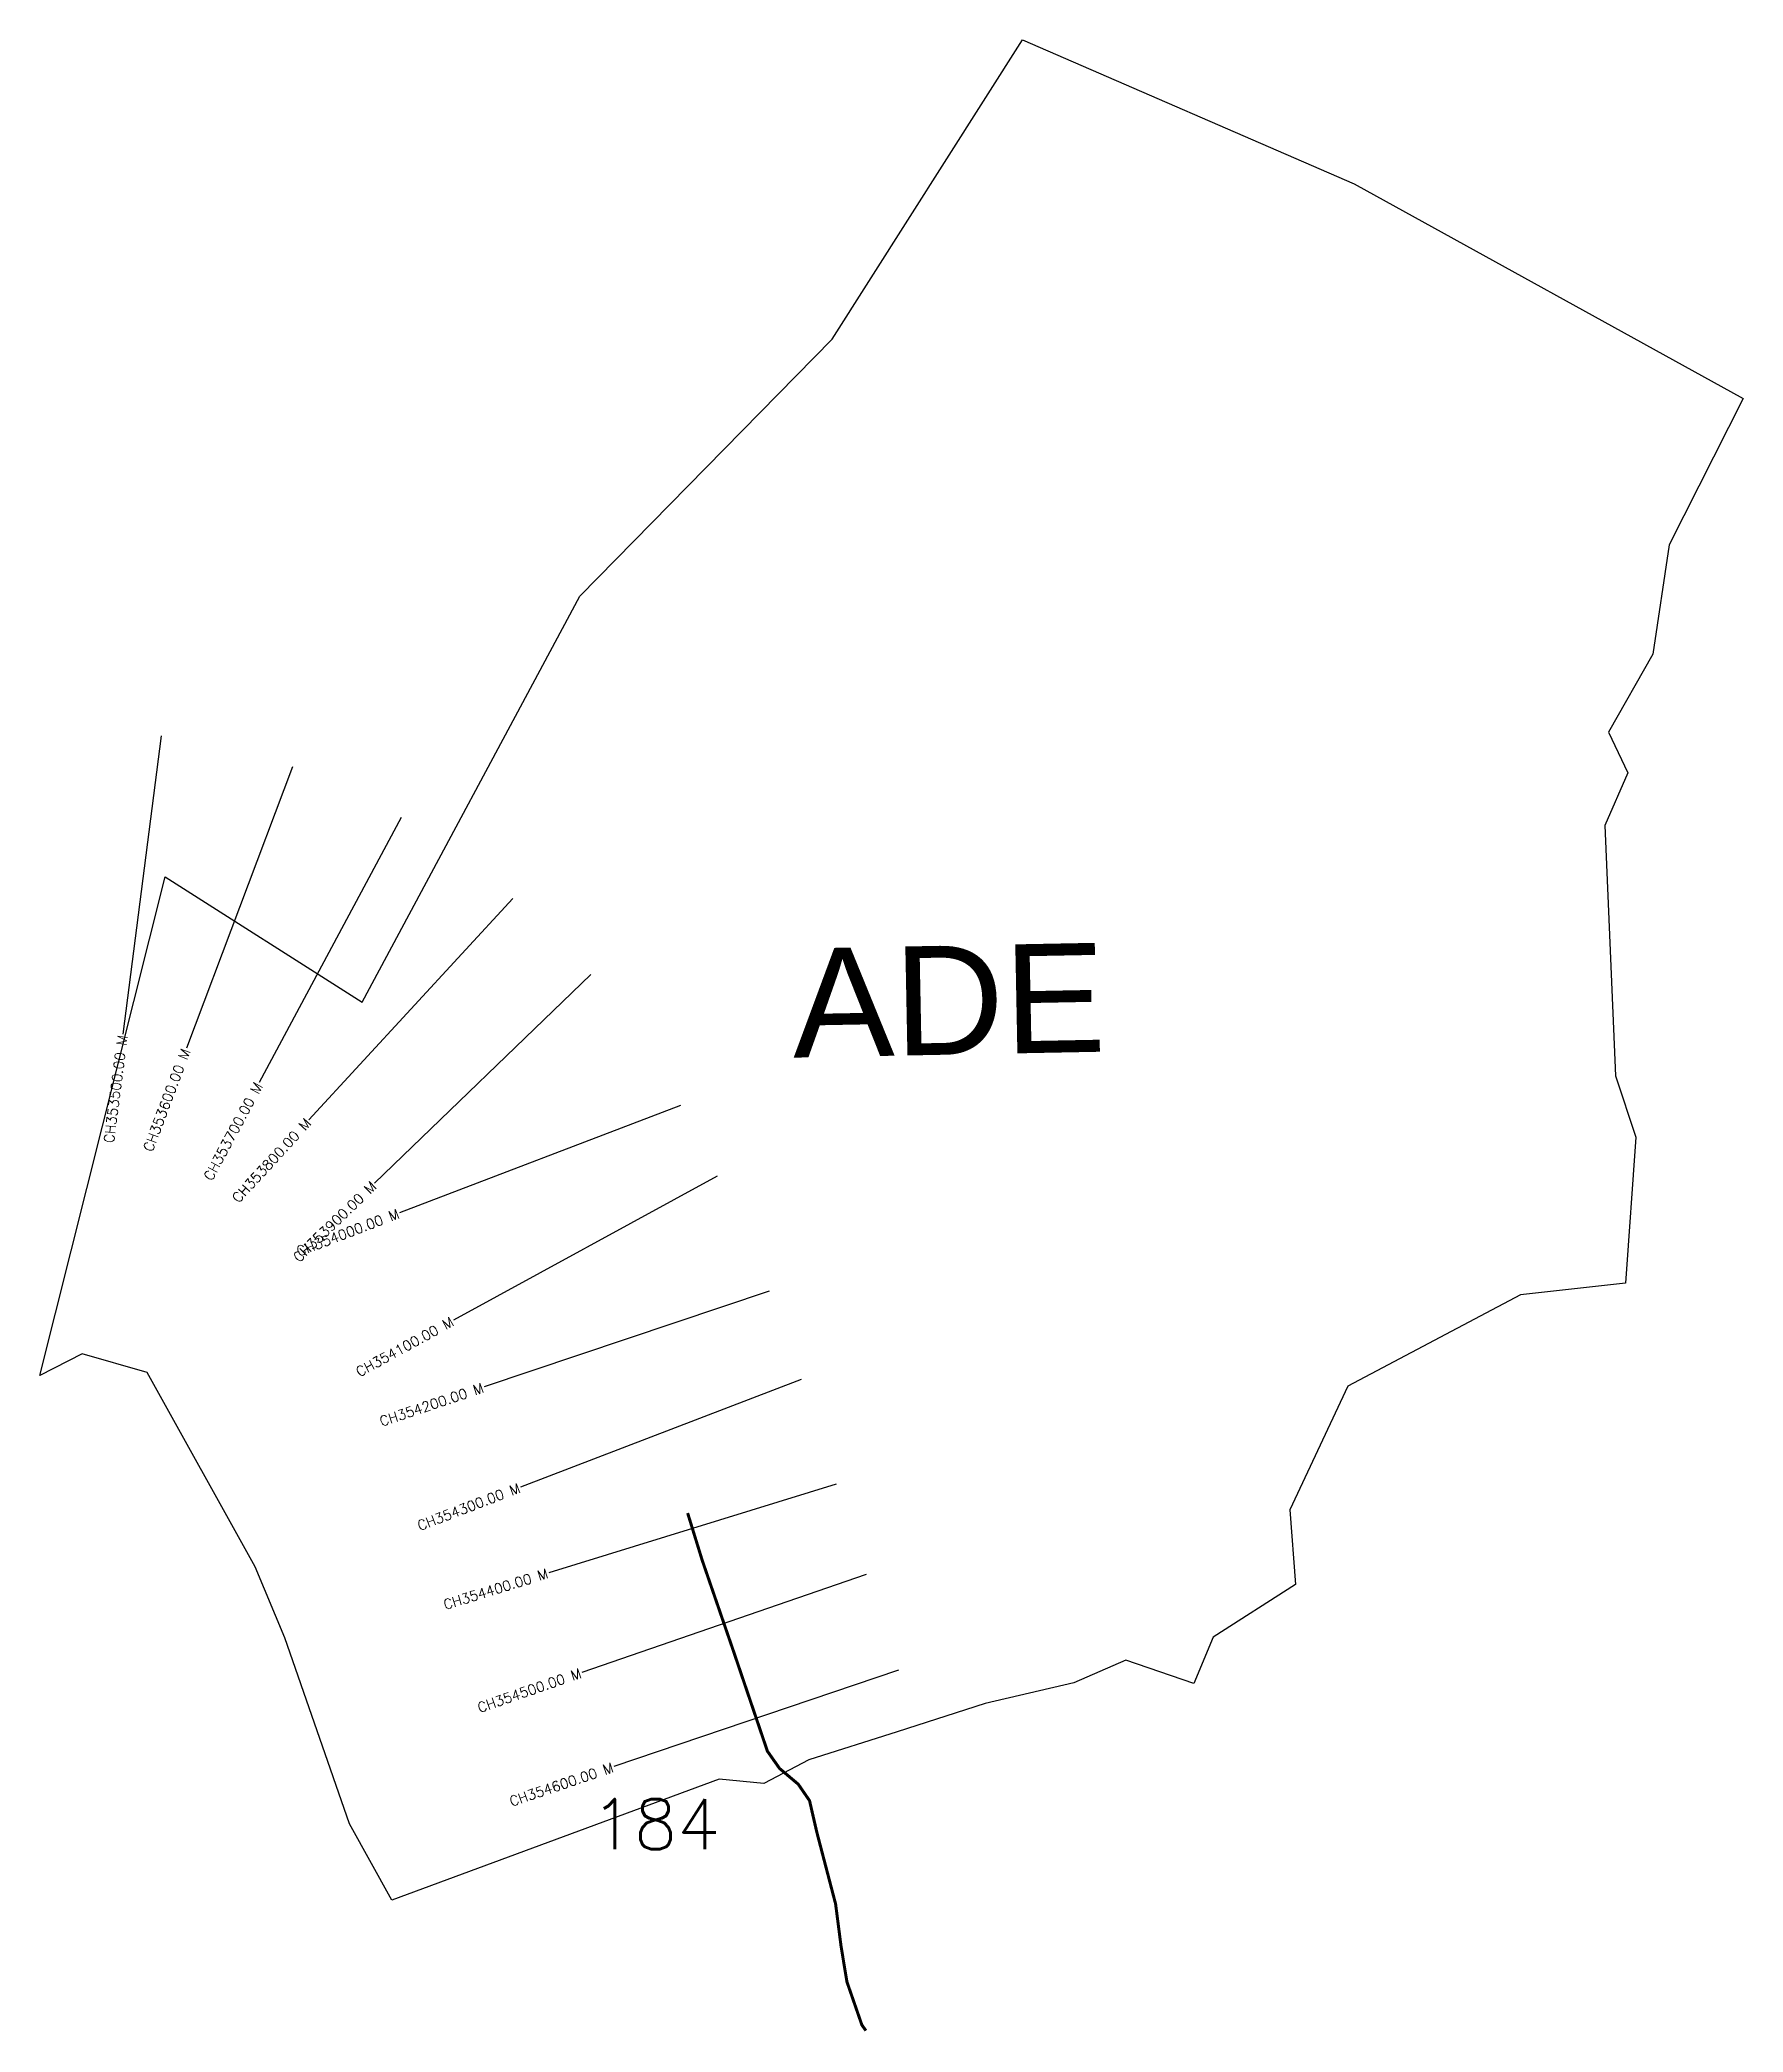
# Model space of a CAD drawing. Header units: metres. Extents: x 295202 to 296901, y 1978040 to 1980028.
import ezdxf
from ezdxf.enums import TextEntityAlignment as Align

# ---------------------------------------------------------------- set-up
doc = ezdxf.new("R2010")
doc.units = ezdxf.units.M
doc.header["$MEASUREMENT"] = 0
for name, color, linetype in [('ARTIFICIALLY PROTECTED', 4, 'Continuous'), ('CS', 134, 'Continuous'), ('CSMark', 6, 'Continuous'), ('VILLAGE NAME', 250, 'Continuous')]:
    doc.layers.add(name, color=color, linetype=linetype)
doc.styles.get("Standard").update_dxf_attribs({"font": 'simplex.shx'})

msp = doc.modelspace()

# ---------------------------------------------------------------- linework, layer by layer
at = {"color": 6, "flags": 128}
for points in [[(296827.2, 1979524.1), (296810.8, 1979415.2), (296766.8, 1979337.3), (296786, 1979296.8), (296763, 1979244), (296773.8, 1978994.2), (296793.9, 1978933), (296783.6, 1978787.6), (296678.8, 1978775.7), (296506.6, 1978684.8), (296448.9, 1978561.4), (296454.6, 1978486.8), (296372.2, 1978434.2), (296353.1, 1978388), (296285.3, 1978411.2), (296233.2, 1978388.8), (296144.9, 1978368.1), (296057, 1978340), (295969, 1978311.9), (295924, 1978288.2), (295879.6, 1978292.6), (295553.2, 1978171.8), (295510.9, 1978248.2), (295446.4, 1978433.6), (295416.8, 1978504.3), (295309, 1978698.3), (295244.1, 1978717.1), (295201.9, 1978695.4), (295327, 1979192.8), (295523.3, 1979067.9), (295740.5, 1979472.9), (295992.4, 1979729.2), (296182.2, 1980028), (296513, 1979884.3), (296901, 1979670.2)], [(296901, 1979670.2), (296827.2, 1979524.1)]]:
    msp.add_lwpolyline(points, dxfattribs=at)
at = {"layer": 'ARTIFICIALLY PROTECTED', "const_width": 3, "flags": 128}
msp.add_lwpolyline([(295848.1, 1978558.1), (295862.7, 1978510.8), (295893.7, 1978420.7), (295927.7, 1978320.5), (295939.8, 1978303.3), (295958.4, 1978287.6), (295969.7, 1978271.2), (295977, 1978239.5), (295995.7, 1978168.1), (296001.1, 1978126.2), (296007, 1978090.4), (296021.9, 1978047.4), (296025.9, 1978041.7)], dxfattribs=at)
at = {"layer": 'CS'}
for p, q in [((295323.1, 1979333.4), (295284.7, 1979035.9)), ((295454, 1979302.5), (295348.1, 1979021.8)), ((295562.2, 1979252.2), (295420.8, 1978987.6)), ((295673.6, 1979171.3), (295470.4, 1978950.6)), ((295751.6, 1979095.5), (295535.8, 1978887.1)), ((295841, 1978964.9), (295560.8, 1978857.7)), ((295877.6, 1978894.3), (295614.4, 1978750.5)), ((295929.4, 1978779.5), (295645, 1978683.9)), ((295961.5, 1978691.4), (295681.3, 1978584.1)), ((295996.1, 1978587.1), (295709.5, 1978498.6)), ((296026.1, 1978496.8), (295742.5, 1978399.1)), ((296058.6, 1978401.5), (295774.5, 1978305.1))]:
    msp.add_line(p, q, dxfattribs=at)

# ---------------------------------------------------------------- texts
at = {"insert": (295751.8, 1978272.8), "char_height": 50, "attachment_point": 1}
msp.add_mtext_dynamic_manual_height_columns('184', width=84.374, gutter_width=1, heights=[74.2], dxfattribs=at)
at = {"layer": 'CSMark'}
for s, rotation, p in [('CH353500.00 M', 82.6475, (295284.5, 1979034.9)), ('CH353600.00 M', 69.3176, (295347.7, 1979020.9)), ('CH353700.00 M', 61.8839, (295420.3, 1978986.7)), ('CH353800.00 M', 47.3656, (295469.8, 1978949.8)), ('CH353900.00 M', 43.9936, (295535.1, 1978886.4)), ('CH354000.00 M', 20.9244, (295559.8, 1978857.4)), ('CH354100.00 M', 28.6535, (295613.5, 1978750)), ('CH354200.00 M', 18.5887, (295644.1, 1978683.6)), ('CH354300.00 M', 20.9489, (295680.4, 1978583.7)), ('CH354400.00 M', 17.1487, (295708.5, 1978498.3)), ('CH354500.00 M', 19.0007, (295741.5, 1978398.8)), ('CH354600.00 M', 18.7421, (295773.6, 1978304.8))]:
    msp.add_text(s, height=10, rotation=rotation, dxfattribs=at).set_placement(p, align=Align.MIDDLE_RIGHT)
at = {"layer": 'VILLAGE NAME', "insert": (295951.5, 1979121.2), "char_height": 108.748, "attachment_point": 1, "rotation": 1.1028}
msp.add_mtext_dynamic_manual_height_columns('{\\fArial|b0|i0|c0|p34;ADE}', width=1571.314, gutter_width=543.7, heights=[0], dxfattribs=at)

doc.saveas('drawing.dxf')
